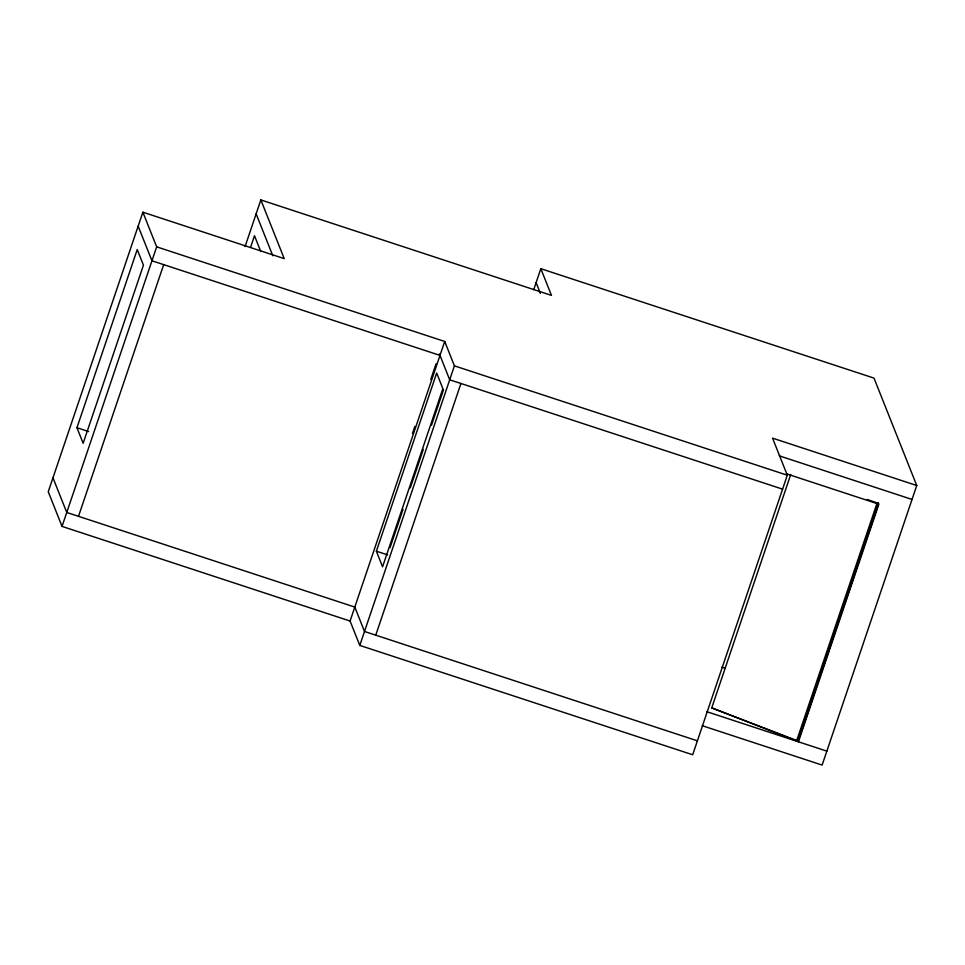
<?xml version="1.0" encoding="UTF-8"?>
<svg xmlns="http://www.w3.org/2000/svg" width="965" height="965" viewBox="0 0 965 965"><rect width="100%" height="100%" fill="white"/><g stroke="black" fill="none" stroke-linecap="round" stroke-linejoin="round"><path stroke-width="1.45" d="M916.75 485.516L874 378.111L540.834 268.692L551.461 295.387L260.852 199.924L284.217 258.62L142.88 212.191L48.25 491.752L62.037 526.408L350.078 621.026L359.788 645.416L692.677 754.763L787.307 475.214L772.555 438.146L916.75 485.516L822.12 765.076L702.194 725.68M76.947 427.712L137.235 249.561L143.447 265.17L83.147 443.309L76.947 427.712L88.683 431.572M62.037 526.408L156.668 246.847L142.88 212.191M78.503 516.323L163.688 264.639M245.062 246.57L260.852 199.924M250.635 247.124L254.495 235.725L260.707 251.322M412.453 433.55L414.854 426.433M430.74 379.51L436.035 363.877M350.078 621.026L444.708 341.465L156.668 246.847M376.374 551.196L436.675 373.045L442.875 388.654L382.574 566.805L376.374 551.196L387.604 554.887M390.017 547.758L403.044 509.279M410.282 487.904L423.309 449.425M431.5 425.203L443.562 389.57M359.788 645.416L454.419 365.856L444.708 341.465M375.747 635.175L460.932 383.491M533.705 289.741L540.834 268.692M867.282 499.496L878.572 503.428L798.139 741.06L796.583 740.915L711.736 707.888L790.733 474.527M796.583 740.915L877.016 503.284M798.32 738.9L814.701 690.518M818.067 680.554L835.895 627.901M837.343 623.643L878.283 502.693M711.736 707.888L798.139 741.06M779.262 455.842L912.034 499.448M439.992 355.397L151.951 260.779L138.152 226.124M786.354 473.779L878.862 504.176L798.429 741.808L797.838 740.324M454.419 365.856L787.307 475.214M782.591 489.146L449.702 379.8L439.401 353.914M721.844 667.165L724.691 668.106M706.923 711.736L826.848 751.132M354.806 607.082L66.766 512.463L52.966 477.808M697.393 740.831L364.517 631.484L354.758 606.961M536.118 282.624L540.364 293.312M256.135 213.868L272.818 255.785"/></g></svg>
